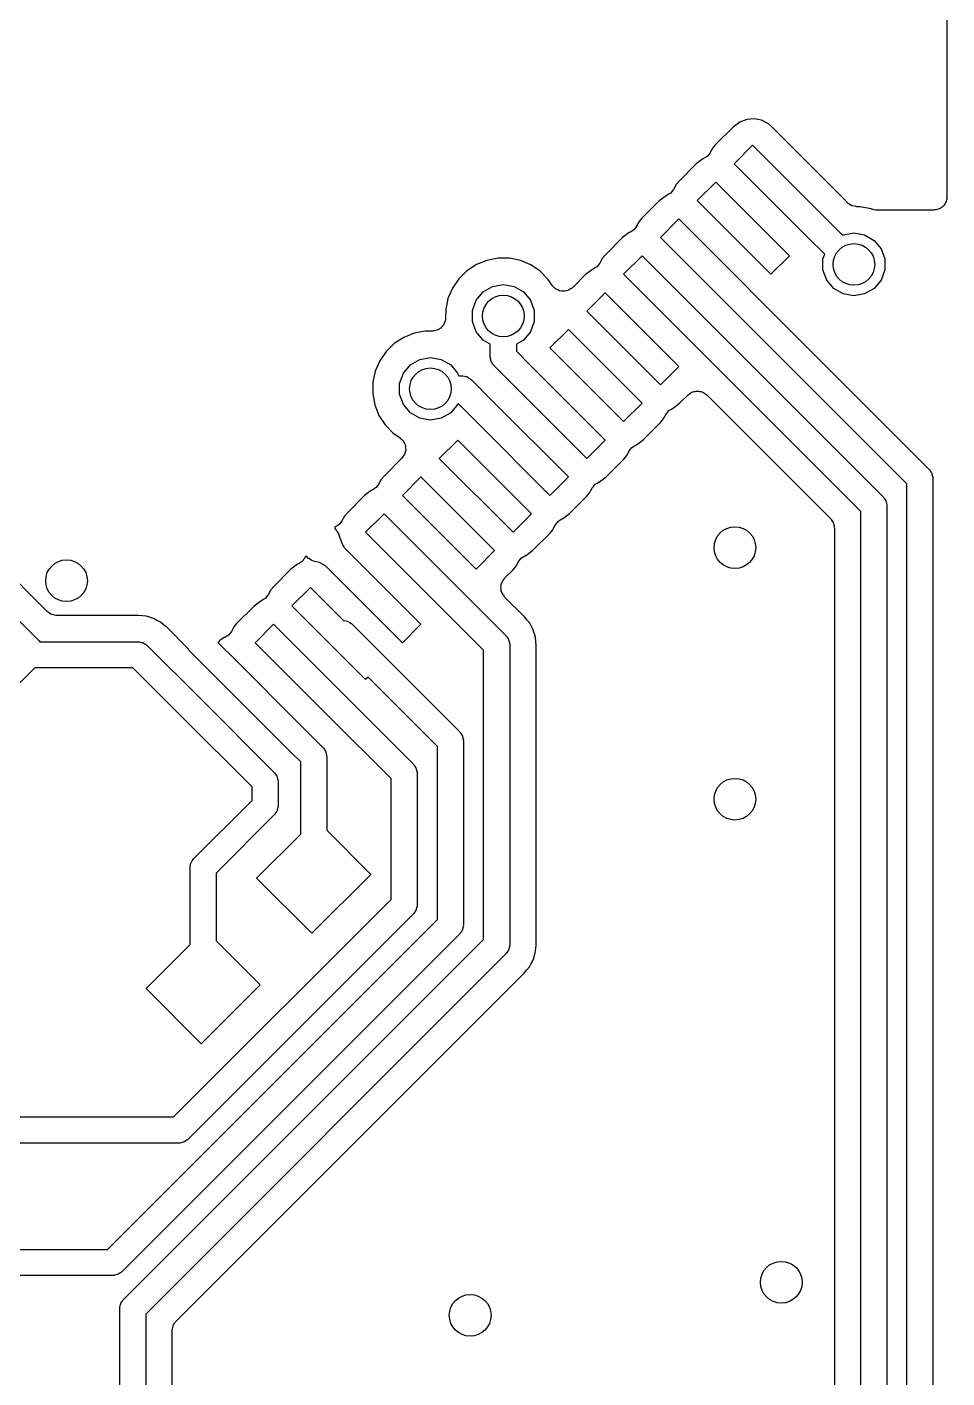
# Model space of a CAD drawing. Extents: x 100.3 to 129.7, y -169.7 to -100.3.
# Drawn here: x 120.84 to 129.67, y -142.7 to -129.74 of the extents above; entities that cross this region are included whole.
import ezdxf

# ---------------------------------------------------------------- set-up
doc = ezdxf.new("R2010")
doc.units = 0
doc.header["$MEASUREMENT"] = 0
doc.layers.add('BLACK', color=7, linetype='CONTINUOUS')

msp = doc.modelspace()

# ---------------------------------------------------------------- linework, layer by layer
at = {"layer": 'Black'}
for p, q in [((129.671, -100.456), (129.671, -131.369)), ((127.683, -130.651), (127.618, -130.699)), ((127.75, -130.625), (127.683, -130.651)), ((127.821, -130.62), (127.75, -130.625)), ((127.891, -130.634), (127.821, -130.62)), ((127.958, -130.669), (127.891, -130.634)), ((127.618, -130.699), (127.451, -130.866)), ((127.99, -130.696), (127.958, -130.669)), ((128.687, -131.394), (127.99, -130.696)), ((127.424, -130.898), (127.4, -130.943)), ((127.451, -130.866), (127.424, -130.898)), ((127.629, -131.051), (127.806, -130.874)), ((127.806, -130.874), (128.513, -131.581)), ((127.329, -131.004), (127.265, -131.053)), ((127.333, -131.003), (127.329, -131.004)), ((127.334, -131.002), (127.333, -131.003)), ((127.336, -131.002), (127.334, -131.002)), ((127.353, -130.991), (127.336, -131.002)), ((127.371, -130.98), (127.353, -130.991)), ((127.372, -130.979), (127.371, -130.98)), ((127.373, -130.978), (127.372, -130.979)), ((127.386, -130.962), (127.373, -130.978)), ((127.399, -130.946), (127.386, -130.962)), ((127.4, -130.943), (127.399, -130.945)), ((127.399, -130.945), (127.399, -130.946)), ((127.265, -131.053), (127.098, -131.22)), ((128.336, -131.758), (127.629, -131.051)), ((127.045, -131.3), (127.032, -131.316)), ((127.046, -131.298), (127.045, -131.3)), ((127.047, -131.297), (127.046, -131.298)), ((127.071, -131.251), (127.047, -131.297)), ((127.098, -131.22), (127.071, -131.251)), ((127.275, -131.404), (127.452, -131.227)), ((127.452, -131.227), (128.159, -131.934)), ((121.038, -135.347), (117.066, -131.374)), ((126.911, -131.406), (126.744, -131.573)), ((126.976, -131.358), (126.911, -131.406)), ((126.98, -131.356), (126.976, -131.358)), ((126.981, -131.356), (126.98, -131.356)), ((126.983, -131.355), (126.981, -131.356)), ((127, -131.344), (126.983, -131.355)), ((127.017, -131.334), (127, -131.344)), ((127.018, -131.333), (127.017, -131.334)), ((127.02, -131.332), (127.018, -131.333)), ((127.032, -131.316), (127.02, -131.332)), ((127.982, -132.111), (127.275, -131.404)), ((128.69, -131.397), (128.687, -131.394)), ((128.696, -131.403), (128.69, -131.397)), ((128.701, -131.41), (128.696, -131.403)), ((128.716, -131.425), (128.701, -131.41)), ((128.721, -131.428), (128.716, -131.425)), ((128.724, -131.432), (128.721, -131.428)), ((128.739, -131.441), (128.724, -131.432)), ((129.654, -131.433), (129.647, -131.441)), ((129.658, -131.422), (129.654, -131.433)), ((129.663, -131.412), (129.658, -131.422)), ((129.665, -131.401), (129.663, -131.412)), ((129.669, -131.391), (129.665, -131.401)), ((129.671, -131.369), (129.669, -131.38)), ((129.669, -131.38), (129.669, -131.391)), ((116.774, -131.442), (120.954, -135.622)), ((128.753, -131.451), (128.739, -131.441)), ((128.758, -131.452), (128.753, -131.451)), ((128.762, -131.455), (128.758, -131.452)), ((128.779, -131.458), (128.762, -131.455)), ((128.795, -131.462), (128.779, -131.458)), ((128.8, -131.462), (128.795, -131.462)), ((128.805, -131.463), (128.8, -131.462)), ((128.836, -131.463), (128.805, -131.463)), ((128.943, -131.485), (128.836, -131.463)), ((128.946, -131.486), (128.943, -131.485)), ((128.949, -131.487), (128.946, -131.486)), ((128.952, -131.488), (128.949, -131.487)), ((128.97, -131.492), (128.952, -131.488)), ((128.989, -131.496), (128.97, -131.492)), ((128.992, -131.495), (128.989, -131.496)), ((128.995, -131.496), (128.992, -131.495)), ((129.544, -131.496), (128.995, -131.496)), ((129.555, -131.494), (129.544, -131.496)), ((129.566, -131.494), (129.555, -131.494)), ((129.576, -131.49), (129.566, -131.494)), ((129.587, -131.488), (129.576, -131.49)), ((129.597, -131.483), (129.587, -131.488)), ((129.607, -131.479), (129.597, -131.483)), ((129.616, -131.472), (129.607, -131.479)), ((129.626, -131.466), (129.616, -131.472)), ((129.633, -131.458), (129.626, -131.466)), ((129.641, -131.451), (129.633, -131.458)), ((129.647, -131.441), (129.641, -131.451)), ((126.646, -131.698), (126.629, -131.709)), ((126.664, -131.687), (126.646, -131.698)), ((126.665, -131.686), (126.664, -131.687)), ((126.666, -131.685), (126.665, -131.686)), ((126.679, -131.669), (126.666, -131.685)), ((126.692, -131.653), (126.679, -131.669)), ((126.693, -131.65), (126.692, -131.652)), ((126.692, -131.652), (126.692, -131.653)), ((126.717, -131.605), (126.693, -131.65)), ((126.744, -131.573), (126.717, -131.605)), ((126.922, -131.758), (127.098, -131.581)), ((127.098, -131.581), (127.666, -132.148)), ((128.513, -131.581), (128.513, -131.581)), ((128.513, -131.581), (128.669, -131.737)), ((126.558, -131.76), (126.391, -131.927)), ((126.622, -131.711), (126.558, -131.76)), ((126.626, -131.71), (126.622, -131.711)), ((126.627, -131.709), (126.626, -131.71)), ((126.629, -131.709), (126.627, -131.709)), ((127.629, -132.465), (126.922, -131.758)), ((128.498, -131.919), (128.336, -131.758)), ((128.336, -131.758), (128.336, -131.758)), ((128.669, -131.737), (128.675, -131.734)), ((128.675, -131.734), (128.778, -131.715)), ((128.778, -131.715), (128.881, -131.734)), ((128.881, -131.734), (128.972, -131.786)), ((128.972, -131.786), (129.039, -131.866)), ((125.364, -131.958), (125.257, -131.978)), ((125.472, -131.958), (125.364, -131.958)), ((125.579, -131.98), (125.472, -131.958)), ((126.391, -131.927), (126.364, -131.959)), ((126.568, -132.111), (126.745, -131.934)), ((126.745, -131.934), (127.452, -132.642)), ((128.159, -131.934), (127.982, -132.111)), ((128.481, -131.964), (128.498, -131.919)), ((129.039, -131.866), (129.075, -131.964)), ((125.065, -132.078), (124.988, -132.154)), ((125.156, -132.019), (125.065, -132.078)), ((125.257, -131.978), (125.156, -132.019)), ((125.679, -132.022), (125.579, -131.98)), ((125.769, -132.083), (125.679, -132.022)), ((125.845, -132.16), (125.769, -132.083)), ((126.269, -132.065), (126.204, -132.113)), ((126.272, -132.064), (126.269, -132.065)), ((126.274, -132.063), (126.272, -132.064)), ((126.275, -132.062), (126.274, -132.063)), ((126.293, -132.051), (126.275, -132.062)), ((126.31, -132.041), (126.293, -132.051)), ((126.311, -132.04), (126.31, -132.041)), ((126.313, -132.039), (126.311, -132.04)), ((126.325, -132.023), (126.313, -132.039)), ((126.338, -132.007), (126.325, -132.023)), ((126.339, -132.005), (126.338, -132.007)), ((126.34, -132.004), (126.339, -132.005)), ((126.364, -131.959), (126.34, -132.004)), ((128.481, -132.069), (128.481, -131.964)), ((128.517, -132.167), (128.481, -132.069)), ((129.075, -132.069), (129.039, -132.167)), ((129.075, -131.964), (129.075, -132.069)), ((124.988, -132.154), (124.926, -132.244)), ((125.311, -132.229), (125.414, -132.211)), ((125.414, -132.211), (125.517, -132.229)), ((125.884, -132.218), (125.845, -132.16)), ((126.204, -132.113), (126.08, -132.238)), ((127.275, -132.818), (126.568, -132.111)), ((127.666, -132.148), (127.876, -132.359)), ((128.584, -132.247), (128.517, -132.167)), ((129.039, -132.167), (128.972, -132.247)), ((124.883, -132.344), (124.861, -132.45)), ((124.926, -132.244), (124.883, -132.344)), ((125.153, -132.361), (125.22, -132.281)), ((125.22, -132.281), (125.311, -132.229)), ((125.517, -132.229), (125.608, -132.281)), ((125.608, -132.281), (125.675, -132.361)), ((125.885, -132.22), (125.884, -132.218)), ((125.886, -132.221), (125.885, -132.22)), ((125.9, -132.235), (125.886, -132.221)), ((125.915, -132.25), (125.9, -132.235)), ((125.916, -132.251), (125.915, -132.25)), ((125.917, -132.252), (125.916, -132.251)), ((125.936, -132.261), (125.917, -132.252)), ((125.954, -132.27), (125.936, -132.261)), ((125.956, -132.27), (125.954, -132.27)), ((125.957, -132.271), (125.956, -132.27)), ((125.977, -132.273), (125.957, -132.271)), ((125.998, -132.275), (125.977, -132.273)), ((125.999, -132.274), (125.998, -132.275)), ((126.001, -132.275), (125.999, -132.274)), ((126.021, -132.269), (126.001, -132.275)), ((126.041, -132.264), (126.021, -132.269)), ((126.042, -132.264), (126.041, -132.264)), ((126.044, -132.263), (126.042, -132.264)), ((126.06, -132.251), (126.044, -132.263)), ((126.077, -132.24), (126.06, -132.251)), ((126.078, -132.239), (126.077, -132.24)), ((126.08, -132.238), (126.078, -132.239)), ((126.215, -132.465), (126.391, -132.288)), ((126.391, -132.288), (127.098, -132.995)), ((128.675, -132.299), (128.584, -132.247)), ((128.778, -132.318), (128.675, -132.299)), ((128.881, -132.299), (128.778, -132.318)), ((128.972, -132.247), (128.881, -132.299)), ((124.861, -132.45), (124.86, -132.531)), ((125.117, -132.46), (125.153, -132.361)), ((125.117, -132.564), (125.117, -132.46)), ((125.675, -132.361), (125.711, -132.46)), ((125.711, -132.46), (125.711, -132.564)), ((126.922, -133.172), (126.215, -132.465)), ((127.7, -132.535), (127.629, -132.465)), ((127.876, -132.359), (127.876, -132.359)), ((127.876, -132.359), (129.498, -133.981)), ((124.835, -132.603), (124.829, -132.613)), ((124.842, -132.594), (124.835, -132.603)), ((124.846, -132.584), (124.842, -132.594)), ((124.851, -132.575), (124.846, -132.584)), ((124.854, -132.563), (124.851, -132.575)), ((124.858, -132.552), (124.854, -132.563)), ((124.86, -132.531), (124.858, -132.542)), ((124.858, -132.542), (124.858, -132.552)), ((125.153, -132.663), (125.117, -132.564)), ((125.711, -132.564), (125.675, -132.663)), ((129.285, -134.121), (127.7, -132.535)), ((127.7, -132.535), (127.7, -132.535)), ((124.458, -132.717), (124.367, -132.777)), ((124.558, -132.676), (124.458, -132.717)), ((124.665, -132.656), (124.558, -132.676)), ((124.732, -132.657), (124.665, -132.656)), ((124.742, -132.655), (124.732, -132.657)), ((124.753, -132.655), (124.742, -132.655)), ((124.764, -132.651), (124.753, -132.655)), ((124.775, -132.649), (124.764, -132.651)), ((124.785, -132.644), (124.775, -132.649)), ((124.795, -132.64), (124.785, -132.644)), ((124.804, -132.633), (124.795, -132.64)), ((124.814, -132.627), (124.804, -132.633)), ((124.821, -132.619), (124.814, -132.627)), ((124.829, -132.613), (124.821, -132.619)), ((125.22, -132.743), (125.153, -132.663)), ((125.675, -132.663), (125.608, -132.743)), ((125.861, -132.818), (126.038, -132.642)), ((126.038, -132.642), (126.745, -133.349)), ((127.452, -132.642), (129.058, -134.248)), ((124.289, -132.853), (124.228, -132.942)), ((124.367, -132.777), (124.289, -132.853)), ((125.289, -132.782), (125.22, -132.743)), ((125.289, -132.902), (125.289, -132.782)), ((125.608, -132.743), (125.539, -132.782)), ((125.539, -132.782), (125.539, -132.85)), ((125.539, -132.85), (125.684, -132.995)), ((126.568, -133.525), (125.861, -132.818)), ((128.845, -134.388), (127.275, -132.818)), ((124.228, -132.942), (124.185, -133.042)), ((124.455, -133.06), (124.522, -132.98)), ((124.522, -132.98), (124.613, -132.928)), ((124.613, -132.928), (124.715, -132.909)), ((124.715, -132.909), (124.818, -132.928)), ((124.818, -132.928), (124.909, -132.98)), ((124.909, -132.98), (124.976, -133.06)), ((125.29, -132.907), (125.289, -132.902)), ((125.289, -132.913), (125.29, -132.907)), ((125.294, -132.928), (125.289, -132.913)), ((125.297, -132.944), (125.294, -132.928)), ((125.299, -132.949), (125.297, -132.944)), ((125.301, -132.954), (125.299, -132.949)), ((125.31, -132.968), (125.301, -132.954)), ((125.318, -132.982), (125.31, -132.968)), ((125.322, -132.985), (125.318, -132.982)), ((125.326, -132.99), (125.322, -132.985)), ((125.508, -133.172), (125.326, -132.99)), ((125.684, -132.995), (126.391, -133.702)), ((127.098, -132.995), (126.922, -133.172)), ((124.185, -133.042), (124.162, -133.148)), ((124.419, -133.158), (124.455, -133.06)), ((124.976, -133.06), (124.986, -133.085)), ((124.986, -133.085), (125.016, -133.085)), ((125.016, -133.085), (125.021, -133.086)), ((125.021, -133.086), (125.027, -133.086)), ((125.027, -133.086), (125.042, -133.09)), ((125.042, -133.09), (125.059, -133.093)), ((125.059, -133.093), (125.063, -133.096)), ((125.063, -133.096), (125.069, -133.097)), ((125.069, -133.097), (125.082, -133.107)), ((125.082, -133.107), (125.096, -133.115)), ((125.096, -133.115), (125.1, -133.119)), ((125.1, -133.119), (125.104, -133.122)), ((125.104, -133.122), (125.331, -133.349)), ((124.162, -133.148), (124.161, -133.257)), ((124.419, -133.263), (124.419, -133.158)), ((126.215, -133.879), (125.508, -133.172)), ((127.196, -133.262), (127.204, -133.254)), ((127.204, -133.254), (127.214, -133.25)), ((127.214, -133.25), (127.223, -133.243)), ((127.223, -133.243), (127.234, -133.24)), ((127.234, -133.24), (127.244, -133.236)), ((127.244, -133.236), (127.255, -133.235)), ((127.255, -133.235), (127.266, -133.232)), ((127.266, -133.232), (127.277, -133.233)), ((127.277, -133.233), (127.288, -133.232)), ((127.288, -133.232), (127.298, -133.235)), ((127.298, -133.235), (127.309, -133.236)), ((127.309, -133.236), (127.32, -133.24)), ((127.32, -133.24), (127.33, -133.243)), ((127.33, -133.243), (127.339, -133.25)), ((127.339, -133.25), (127.349, -133.254)), ((127.349, -133.254), (127.357, -133.262)), ((124.161, -133.257), (124.18, -133.364)), ((124.18, -133.364), (124.22, -133.465)), ((124.455, -133.361), (124.419, -133.263)), ((124.522, -133.441), (124.455, -133.361)), ((124.976, -133.361), (124.909, -133.441)), ((124.98, -133.351), (124.976, -133.361)), ((125.154, -133.525), (124.98, -133.351)), ((125.331, -133.349), (125.331, -133.349)), ((125.331, -133.349), (126.038, -134.056)), ((126.745, -133.349), (126.568, -133.525)), ((127.044, -133.395), (127.109, -133.346)), ((127.109, -133.346), (127.187, -133.269)), ((127.187, -133.269), (127.196, -133.262)), ((127.357, -133.262), (127.366, -133.269)), ((127.366, -133.269), (128.554, -134.456)), ((124.22, -133.465), (124.279, -133.556)), ((124.613, -133.493), (124.522, -133.441)), ((124.715, -133.512), (124.613, -133.493)), ((124.818, -133.493), (124.715, -133.512)), ((124.909, -133.441), (124.818, -133.493)), ((126.922, -133.533), (126.949, -133.501)), ((126.949, -133.501), (126.973, -133.456)), ((126.973, -133.456), (126.974, -133.455)), ((126.974, -133.455), (126.975, -133.453)), ((126.975, -133.453), (126.988, -133.437)), ((126.988, -133.437), (127, -133.421)), ((127, -133.421), (127.002, -133.42)), ((127.002, -133.42), (127.003, -133.419)), ((127.003, -133.419), (127.02, -133.408)), ((127.02, -133.408), (127.038, -133.398)), ((127.038, -133.398), (127.039, -133.397)), ((127.039, -133.397), (127.041, -133.396)), ((127.041, -133.396), (127.044, -133.395)), ((124.279, -133.556), (124.355, -133.634)), ((124.355, -133.634), (124.424, -133.682)), ((125.861, -134.233), (125.154, -133.525)), ((125.154, -133.525), (125.154, -133.525)), ((126.755, -133.7), (126.922, -133.533)), ((124.424, -133.682), (124.424, -133.683)), ((124.424, -133.683), (124.424, -133.683)), ((124.424, -133.683), (124.44, -133.698)), ((124.44, -133.698), (124.455, -133.714)), ((124.455, -133.714), (124.455, -133.714)), ((124.455, -133.714), (124.455, -133.714)), ((124.455, -133.714), (124.465, -133.734)), ((124.465, -133.734), (124.474, -133.753)), ((124.474, -133.753), (124.474, -133.754)), ((124.474, -133.754), (124.474, -133.754)), ((124.474, -133.754), (124.476, -133.776)), ((124.8, -133.879), (124.977, -133.702)), ((124.977, -133.702), (125.684, -134.409)), ((126.391, -133.702), (126.215, -133.879)), ((126.648, -133.774), (126.649, -133.772)), ((126.649, -133.772), (126.667, -133.762)), ((126.667, -133.762), (126.684, -133.751)), ((126.684, -133.751), (126.686, -133.751)), ((126.686, -133.751), (126.687, -133.75)), ((126.687, -133.75), (126.691, -133.748)), ((126.691, -133.748), (126.755, -133.7)), ((124.441, -133.877), (124.27, -134.048)), ((124.454, -133.858), (124.441, -133.876)), ((124.441, -133.876), (124.441, -133.876)), ((124.441, -133.876), (124.441, -133.877)), ((124.466, -133.84), (124.454, -133.858)), ((124.467, -133.84), (124.466, -133.84)), ((124.466, -133.84), (124.466, -133.84)), ((124.472, -133.819), (124.467, -133.84)), ((124.478, -133.798), (124.472, -133.819)), ((124.476, -133.776), (124.478, -133.797)), ((124.478, -133.797), (124.478, -133.798)), ((124.478, -133.798), (124.478, -133.798)), ((125.508, -134.586), (124.8, -133.879)), ((126.402, -134.054), (126.569, -133.887)), ((126.569, -133.887), (126.596, -133.855)), ((126.596, -133.855), (126.62, -133.809)), ((126.62, -133.809), (126.621, -133.808)), ((126.621, -133.807), (126.634, -133.791)), ((126.621, -133.808), (126.621, -133.807)), ((126.634, -133.791), (126.647, -133.775)), ((126.647, -133.775), (126.648, -133.774)), ((129.498, -133.981), (129.502, -133.985)), ((129.502, -133.985), (129.506, -133.989)), ((129.506, -133.989), (129.514, -134.003)), ((129.514, -134.003), (129.523, -134.016)), ((129.523, -134.016), (129.525, -134.022)), ((129.525, -134.022), (129.527, -134.026)), ((129.527, -134.026), (129.53, -134.043)), ((124.19, -134.161), (124.189, -134.162)), ((124.191, -134.16), (124.19, -134.161)), ((124.204, -134.144), (124.191, -134.16)), ((124.217, -134.128), (124.204, -134.144)), ((124.218, -134.125), (124.217, -134.127)), ((124.217, -134.127), (124.217, -134.128)), ((124.242, -134.08), (124.218, -134.125)), ((124.27, -134.048), (124.242, -134.08)), ((124.447, -134.233), (124.624, -134.056)), ((124.624, -134.056), (125.331, -134.763)), ((126.038, -134.056), (125.861, -134.233)), ((126.267, -134.162), (126.268, -134.16)), ((126.268, -134.16), (126.281, -134.144)), ((126.281, -134.144), (126.293, -134.128)), ((126.293, -134.128), (126.295, -134.127)), ((126.295, -134.127), (126.296, -134.126)), ((126.296, -134.126), (126.313, -134.116)), ((126.313, -134.116), (126.331, -134.105)), ((126.331, -134.105), (126.332, -134.104)), ((126.332, -134.104), (126.334, -134.103)), ((126.334, -134.103), (126.337, -134.102)), ((126.337, -134.102), (126.402, -134.054)), ((129.285, -153.547), (129.285, -134.121)), ((129.53, -134.043), (129.535, -134.058)), ((129.535, -134.058), (129.534, -134.064)), ((129.534, -134.064), (129.535, -134.069)), ((129.535, -134.069), (129.535, -153.598)), ((124.083, -134.235), (123.916, -134.402)), ((124.147, -134.186), (124.083, -134.235)), ((124.151, -134.185), (124.147, -134.186)), ((124.152, -134.184), (124.151, -134.185)), ((124.154, -134.184), (124.152, -134.184)), ((124.171, -134.173), (124.154, -134.184)), ((124.189, -134.162), (124.171, -134.173)), ((125.154, -134.94), (124.447, -134.233)), ((126.048, -134.407), (126.215, -134.24)), ((126.215, -134.24), (126.242, -134.208)), ((126.242, -134.208), (126.266, -134.163)), ((126.266, -134.163), (126.267, -134.162)), ((129.058, -134.248), (129.062, -134.252)), ((129.062, -134.252), (129.066, -134.256)), ((129.066, -134.256), (129.074, -134.27)), ((129.074, -134.27), (129.083, -134.283)), ((129.083, -134.283), (129.085, -134.289)), ((129.085, -134.289), (129.087, -134.294)), ((123.916, -134.402), (123.889, -134.433)), ((124.093, -134.586), (124.27, -134.409)), ((124.27, -134.409), (124.977, -135.116)), ((125.684, -134.409), (125.508, -134.586)), ((125.984, -134.456), (126.048, -134.407)), ((128.845, -152.263), (128.845, -134.388)), ((129.087, -134.294), (129.09, -134.31)), ((129.09, -134.31), (129.095, -134.325)), ((129.095, -134.325), (129.094, -134.331)), ((129.094, -134.331), (129.095, -134.336)), ((129.095, -134.336), (129.095, -152.314)), ((123.802, -134.535), (123.797, -134.537)), ((123.797, -134.537), (123.797, -134.552)), ((123.82, -134.524), (123.802, -134.535)), ((123.839, -134.512), (123.82, -134.524)), ((123.852, -134.494), (123.839, -134.512)), ((123.839, -134.512), (123.839, -134.512)), ((123.839, -134.512), (123.839, -134.512)), ((123.866, -134.477), (123.852, -134.494)), ((123.889, -134.433), (123.866, -134.477)), ((125.889, -134.562), (125.913, -134.517)), ((125.913, -134.517), (125.914, -134.515)), ((125.914, -134.514), (125.927, -134.498)), ((125.914, -134.515), (125.914, -134.514)), ((125.927, -134.498), (125.94, -134.482)), ((125.94, -134.482), (125.941, -134.481)), ((125.941, -134.481), (125.942, -134.48)), ((125.942, -134.48), (125.96, -134.469)), ((125.96, -134.469), (125.977, -134.458)), ((125.977, -134.458), (125.979, -134.458)), ((125.979, -134.458), (125.98, -134.457)), ((125.98, -134.457), (125.984, -134.456)), ((128.554, -134.456), (128.557, -134.461)), ((128.557, -134.461), (128.561, -134.464)), ((128.561, -134.464), (128.57, -134.479)), ((128.57, -134.479), (128.579, -134.492)), ((128.579, -134.492), (128.581, -134.498)), ((128.581, -134.498), (128.583, -134.502)), ((128.583, -134.502), (128.586, -134.519)), ((128.586, -134.519), (128.591, -134.535)), ((128.591, -134.535), (128.59, -134.54)), ((128.59, -134.54), (128.591, -134.546)), ((128.591, -134.546), (128.591, -152.105)), ((123.797, -134.552), (123.808, -134.563)), ((123.808, -134.563), (123.808, -134.564)), ((123.808, -134.564), (123.809, -134.564)), ((123.809, -134.564), (123.821, -134.582)), ((123.821, -134.582), (123.834, -134.599)), ((123.834, -134.599), (123.834, -134.6)), ((123.834, -134.6), (123.834, -134.6)), ((123.834, -134.6), (123.839, -134.621)), ((123.839, -134.621), (123.845, -134.641)), ((123.845, -134.641), (123.87, -134.709)), ((124.8, -135.293), (124.093, -134.586)), ((125.695, -134.761), (125.862, -134.594)), ((125.862, -134.594), (125.889, -134.562)), ((123.87, -134.709), (123.884, -134.728)), ((123.884, -134.728), (123.888, -134.734)), ((123.888, -134.734), (123.917, -134.763)), ((123.917, -134.763), (124.624, -135.47)), ((125.331, -134.763), (125.154, -134.94)), ((125.626, -134.811), (125.63, -134.809)), ((125.63, -134.809), (125.695, -134.761)), ((123.44, -134.893), (123.376, -134.942)), ((123.441, -134.893), (123.44, -134.893)), ((123.447, -134.889), (123.441, -134.893)), ((123.454, -134.887), (123.447, -134.889)), ((123.466, -134.878), (123.454, -134.887)), ((123.479, -134.871), (123.466, -134.878)), ((123.483, -134.865), (123.479, -134.871)), ((123.489, -134.86), (123.483, -134.865)), ((123.497, -134.848), (123.489, -134.86)), ((123.507, -134.837), (123.497, -134.848)), ((123.509, -134.829), (123.507, -134.837)), ((123.513, -134.823), (123.509, -134.829)), ((123.514, -134.82), (123.513, -134.823)), ((123.529, -134.82), (123.514, -134.82)), ((123.542, -134.834), (123.529, -134.82)), ((123.555, -134.842), (123.542, -134.834)), ((123.566, -134.852), (123.555, -134.842)), ((123.572, -134.855), (123.566, -134.852)), ((123.578, -134.859), (123.572, -134.855)), ((123.593, -134.863), (123.578, -134.859)), ((123.607, -134.868), (123.593, -134.863)), ((123.649, -134.877), (123.607, -134.868)), ((123.708, -134.908), (123.649, -134.877)), ((123.74, -134.94), (123.708, -134.908)), ((125.508, -134.947), (125.535, -134.916)), ((125.535, -134.916), (125.559, -134.87)), ((125.559, -134.87), (125.56, -134.869)), ((125.56, -134.869), (125.561, -134.867)), ((125.561, -134.867), (125.574, -134.851)), ((125.574, -134.851), (125.586, -134.835)), ((125.586, -134.835), (125.588, -134.834)), ((125.588, -134.834), (125.589, -134.833)), ((125.589, -134.833), (125.606, -134.823)), ((125.606, -134.823), (125.623, -134.812)), ((125.623, -134.812), (125.625, -134.811)), ((125.625, -134.811), (125.626, -134.811)), ((123.376, -134.942), (123.209, -135.109)), ((124.447, -135.647), (123.74, -134.94)), ((125.399, -135.075), (125.402, -135.064)), ((125.402, -135.064), (125.409, -135.055)), ((125.409, -135.055), (125.413, -135.045)), ((125.413, -135.045), (125.421, -135.037)), ((125.421, -135.037), (125.427, -135.028)), ((125.427, -135.028), (125.508, -134.947)), ((123.156, -135.189), (123.143, -135.205)), ((123.157, -135.187), (123.156, -135.189)), ((123.158, -135.186), (123.157, -135.187)), ((123.182, -135.14), (123.158, -135.186)), ((123.209, -135.109), (123.182, -135.14)), ((123.386, -135.293), (123.563, -135.116)), ((123.563, -135.116), (123.881, -135.434)), ((124.977, -135.116), (125.439, -135.578)), ((125.391, -135.107), (125.394, -135.096)), ((125.392, -135.118), (125.391, -135.107)), ((125.391, -135.129), (125.392, -135.118)), ((125.394, -135.14), (125.391, -135.129)), ((125.394, -135.096), (125.395, -135.085)), ((125.395, -135.151), (125.394, -135.14)), ((125.395, -135.085), (125.399, -135.075)), ((125.399, -135.161), (125.395, -135.151)), ((125.402, -135.171), (125.399, -135.161)), ((125.409, -135.181), (125.402, -135.171)), ((125.413, -135.191), (125.409, -135.181)), ((125.421, -135.198), (125.413, -135.191)), ((125.427, -135.208), (125.421, -135.198)), ((123.022, -135.295), (122.855, -135.462)), ((123.087, -135.247), (123.022, -135.295)), ((123.09, -135.246), (123.087, -135.247)), ((123.092, -135.245), (123.09, -135.246)), ((123.093, -135.244), (123.092, -135.245)), ((123.111, -135.233), (123.093, -135.244)), ((123.128, -135.223), (123.111, -135.233)), ((123.129, -135.222), (123.128, -135.223)), ((123.131, -135.221), (123.129, -135.222)), ((123.143, -135.205), (123.131, -135.221)), ((124.093, -136), (123.386, -135.293)), ((125.225, -135.718), (124.8, -135.293)), ((125.618, -135.398), (125.427, -135.208)), ((121.043, -135.35), (121.038, -135.347)), ((121.046, -135.354), (121.043, -135.35)), ((121.061, -135.363), (121.046, -135.354)), ((121.074, -135.372), (121.061, -135.363)), ((121.08, -135.374), (121.074, -135.372)), ((121.085, -135.376), (121.08, -135.374)), ((121.101, -135.379), (121.085, -135.376)), ((121.117, -135.384), (121.101, -135.379)), ((121.123, -135.383), (121.117, -135.384)), ((121.128, -135.384), (121.123, -135.383)), ((121.911, -135.384), (121.128, -135.384)), ((121.951, -135.388), (121.911, -135.384)), ((121.911, -135.384), (121.911, -135.384)), ((121.952, -135.389), (121.951, -135.388)), ((121.951, -135.388), (121.951, -135.388)), ((121.988, -135.392), (121.952, -135.389)), ((122.023, -135.403), (121.988, -135.392)), ((122.024, -135.404), (122.023, -135.403)), ((122.023, -135.403), (122.023, -135.403)), ((122.059, -135.414), (122.024, -135.404)), ((122.091, -135.432), (122.059, -135.414)), ((122.092, -135.432), (122.091, -135.432)), ((122.091, -135.432), (122.091, -135.432)), ((122.124, -135.45), (122.092, -135.432)), ((122.151, -135.473), (122.124, -135.45)), ((123.881, -135.434), (123.881, -135.434)), ((123.881, -135.434), (123.887, -135.434)), ((123.887, -135.434), (123.902, -135.438)), ((123.902, -135.438), (123.918, -135.441)), ((123.918, -135.441), (123.923, -135.444)), ((123.923, -135.444), (123.928, -135.445)), ((123.928, -135.445), (123.942, -135.454)), ((123.942, -135.454), (123.956, -135.463)), ((125.643, -135.43), (125.618, -135.398)), ((125.618, -135.398), (125.618, -135.398)), ((125.644, -135.43), (125.643, -135.43)), ((125.644, -135.431), (125.644, -135.43)), ((125.667, -135.459), (125.644, -135.431)), ((122.152, -135.473), (122.151, -135.473)), ((122.153, -135.474), (122.152, -135.473)), ((122.184, -135.499), (122.153, -135.474)), ((122.389, -135.705), (122.184, -135.499)), ((122.76, -135.584), (122.741, -135.596)), ((122.778, -135.573), (122.76, -135.584)), ((122.779, -135.572), (122.778, -135.573)), ((122.778, -135.573), (122.778, -135.573)), ((122.792, -135.555), (122.779, -135.572)), ((122.805, -135.538), (122.792, -135.555)), ((122.828, -135.494), (122.805, -135.538)), ((122.855, -135.462), (122.828, -135.494)), ((123.033, -135.647), (123.209, -135.47)), ((123.209, -135.47), (123.917, -136.177)), ((123.956, -135.463), (123.96, -135.467)), ((123.96, -135.467), (123.964, -135.47)), ((123.964, -135.47), (124.994, -136.5)), ((124.624, -135.47), (124.447, -135.647)), ((125.439, -135.578), (125.442, -135.583)), ((125.442, -135.583), (125.446, -135.586)), ((125.446, -135.586), (125.454, -135.6)), ((125.684, -135.491), (125.667, -135.459)), ((125.684, -135.492), (125.684, -135.491)), ((125.684, -135.491), (125.684, -135.491)), ((125.701, -135.524), (125.684, -135.492)), ((125.711, -135.559), (125.701, -135.524)), ((125.712, -135.56), (125.711, -135.559)), ((125.722, -135.595), (125.712, -135.56)), ((125.712, -135.56), (125.712, -135.56)), ((120.954, -135.622), (120.957, -135.626)), ((120.957, -135.626), (120.962, -135.63)), ((120.962, -135.63), (120.966, -135.638)), ((120.966, -135.638), (121.911, -135.638)), ((121.911, -135.638), (121.917, -135.639)), ((121.917, -135.639), (121.922, -135.638)), ((121.922, -135.638), (121.938, -135.643)), ((121.938, -135.643), (121.954, -135.646)), ((121.954, -135.646), (121.959, -135.648)), ((121.959, -135.648), (121.964, -135.65)), ((121.964, -135.65), (121.978, -135.659)), ((121.978, -135.659), (121.992, -135.667)), ((121.992, -135.667), (121.995, -135.671)), ((121.995, -135.671), (122, -135.675)), ((122, -135.675), (122.502, -136.177)), ((122.396, -135.716), (122.389, -135.705)), ((122.4, -135.72), (122.396, -135.716)), ((122.678, -135.643), (122.676, -135.644)), ((122.676, -135.644), (122.856, -135.824)), ((122.69, -135.63), (122.678, -135.643)), ((122.678, -135.643), (122.678, -135.643)), ((122.694, -135.626), (122.69, -135.63)), ((122.69, -135.63), (122.69, -135.63)), ((122.69, -135.63), (122.69, -135.63)), ((122.736, -135.598), (122.694, -135.626)), ((122.741, -135.596), (122.736, -135.598)), ((123.74, -136.354), (123.033, -135.647)), ((125.454, -135.6), (125.464, -135.614)), ((125.464, -135.614), (125.465, -135.619)), ((125.465, -135.619), (125.468, -135.624)), ((125.468, -135.624), (125.471, -135.64)), ((125.471, -135.64), (125.475, -135.656)), ((125.475, -135.656), (125.475, -135.661)), ((125.475, -135.661), (125.475, -135.667)), ((125.475, -135.667), (125.475, -138.544)), ((125.725, -135.631), (125.722, -135.595)), ((125.726, -135.632), (125.725, -135.631)), ((125.729, -135.673), (125.726, -135.632)), ((125.726, -135.632), (125.726, -135.632)), ((125.729, -138.544), (125.729, -135.673)), ((122.403, -135.724), (122.4, -135.72)), ((122.679, -136), (122.403, -135.724)), ((122.856, -135.824), (123.447, -136.415)), ((125.225, -138.493), (125.225, -135.718)), ((120.918, -135.888), (120.452, -136.354)), ((121.86, -135.888), (120.918, -135.888)), ((122.326, -136.354), (121.86, -135.888)), ((123.386, -136.707), (122.679, -136)), ((124.117, -135.977), (124.093, -136)), ((124.781, -136.641), (124.117, -135.977)), ((122.502, -136.177), (122.502, -136.177)), ((122.502, -136.177), (123.209, -136.884)), ((123.917, -136.177), (124.55, -136.81)), ((123.003, -137.031), (122.326, -136.354)), ((122.326, -136.354), (122.326, -136.354)), ((124.337, -136.951), (123.74, -136.354)), ((123.447, -136.415), (123.683, -136.651)), ((124.994, -136.5), (124.998, -136.505)), ((124.998, -136.505), (125.002, -136.508)), ((125.002, -136.508), (125.01, -136.523)), ((125.01, -136.523), (125.019, -136.536)), ((125.019, -136.536), (125.021, -136.541)), ((125.021, -136.541), (125.023, -136.546)), ((125.023, -136.546), (125.026, -136.562)), ((125.026, -136.562), (125.031, -136.578)), ((125.031, -136.578), (125.03, -136.583)), ((125.03, -136.583), (125.031, -136.589)), ((125.031, -136.589), (125.031, -138.354)), ((123.47, -136.791), (123.386, -136.707)), ((123.683, -136.651), (123.686, -136.655)), ((123.686, -136.655), (123.691, -136.659)), ((123.691, -136.659), (123.699, -136.673)), ((123.699, -136.673), (123.708, -136.686)), ((123.708, -136.686), (123.71, -136.692)), ((123.71, -136.692), (123.712, -136.697)), ((123.712, -136.697), (123.715, -136.713)), ((123.715, -136.713), (123.719, -136.728)), ((123.719, -136.728), (123.719, -136.734)), ((123.719, -136.734), (123.72, -136.739)), ((123.72, -136.739), (123.72, -137.446)), ((124.781, -138.302), (124.781, -136.641)), ((123.209, -136.884), (123.209, -136.884)), ((123.209, -136.884), (123.216, -136.891)), ((123.47, -137.482), (123.47, -136.791)), ((124.55, -136.81), (124.553, -136.815)), ((124.553, -136.815), (124.557, -136.819)), ((124.557, -136.819), (124.565, -136.833)), ((124.565, -136.833), (124.575, -136.846)), ((124.575, -136.846), (124.576, -136.851)), ((124.576, -136.851), (124.579, -136.856)), ((124.579, -136.856), (124.582, -136.872)), ((124.582, -136.872), (124.586, -136.888)), ((123.216, -136.891), (123.22, -136.896)), ((123.22, -136.896), (123.224, -136.899)), ((123.224, -136.899), (123.232, -136.913)), ((123.232, -136.913), (123.241, -136.927)), ((123.241, -136.927), (123.243, -136.932)), ((123.243, -136.932), (123.245, -136.937)), ((123.245, -136.937), (123.248, -136.953)), ((123.248, -136.953), (123.253, -136.969)), ((123.253, -136.969), (123.252, -136.974)), ((123.252, -136.974), (123.253, -136.98)), ((123.253, -136.98), (123.253, -137.211)), ((124.337, -138.112), (124.337, -136.951)), ((124.586, -136.888), (124.586, -136.893)), ((124.586, -136.893), (124.587, -136.899)), ((124.587, -136.899), (124.587, -138.163)), ((123.003, -137.159), (123.003, -137.031)), ((122.446, -137.716), (123.003, -137.159)), ((123.241, -137.264), (123.232, -137.277)), ((123.243, -137.259), (123.241, -137.264)), ((123.245, -137.254), (123.243, -137.259)), ((123.248, -137.238), (123.245, -137.254)), ((123.253, -137.222), (123.248, -137.238)), ((123.253, -137.211), (123.252, -137.216)), ((123.252, -137.216), (123.253, -137.222)), ((123.216, -137.299), (122.659, -137.857)), ((123.22, -137.295), (123.216, -137.299)), ((123.224, -137.291), (123.22, -137.295)), ((123.232, -137.277), (123.224, -137.291)), ((123.047, -137.905), (123.47, -137.482)), ((123.72, -137.446), (124.143, -137.869)), ((122.41, -137.794), (122.414, -137.778)), ((122.414, -137.778), (122.417, -137.762)), ((122.417, -137.762), (122.419, -137.757)), ((122.419, -137.757), (122.421, -137.752)), ((122.421, -137.752), (122.43, -137.739)), ((122.43, -137.739), (122.438, -137.724)), ((122.438, -137.724), (122.443, -137.721)), ((122.443, -137.721), (122.446, -137.716)), ((122.409, -137.805), (122.41, -137.799)), ((122.409, -138.542), (122.409, -137.805)), ((122.41, -137.799), (122.41, -137.794)), ((122.659, -137.857), (122.659, -138.507)), ((123.577, -138.435), (123.047, -137.905)), ((124.143, -137.869), (123.577, -138.435)), ((122.251, -140.197), (124.337, -138.112)), ((124.586, -138.174), (124.582, -138.19)), ((124.587, -138.163), (124.586, -138.169)), ((124.586, -138.169), (124.586, -138.174)), ((121.616, -141.468), (124.781, -138.302)), ((124.55, -138.252), (122.391, -140.411)), ((124.553, -138.247), (124.55, -138.252)), ((124.557, -138.244), (124.553, -138.247)), ((124.565, -138.23), (124.557, -138.244)), ((124.575, -138.216), (124.565, -138.23)), ((124.576, -138.211), (124.575, -138.216)), ((124.579, -138.206), (124.576, -138.211)), ((124.582, -138.19), (124.579, -138.206)), ((124.998, -138.438), (124.994, -138.442)), ((125.002, -138.434), (124.998, -138.438)), ((125.01, -138.42), (125.002, -138.434)), ((125.019, -138.407), (125.01, -138.42)), ((125.021, -138.402), (125.019, -138.407)), ((125.023, -138.397), (125.021, -138.402)), ((125.026, -138.381), (125.023, -138.397)), ((125.031, -138.365), (125.026, -138.381)), ((125.031, -138.354), (125.03, -138.359)), ((125.03, -138.359), (125.031, -138.365)), ((124.994, -138.442), (121.756, -141.681)), ((121.77, -141.949), (125.225, -138.493)), ((121.986, -138.966), (122.409, -138.542)), ((122.659, -138.507), (123.082, -138.93)), ((125.475, -138.555), (125.471, -138.571)), ((125.475, -138.544), (125.475, -138.55)), ((125.475, -138.55), (125.475, -138.555)), ((125.725, -138.584), (125.729, -138.544)), ((125.729, -138.544), (125.729, -138.544)), ((125.439, -138.633), (121.983, -142.089)), ((125.442, -138.628), (125.439, -138.633)), ((125.446, -138.625), (125.442, -138.628)), ((125.454, -138.611), (125.446, -138.625)), ((125.464, -138.597), (125.454, -138.611)), ((125.465, -138.592), (125.464, -138.597)), ((125.468, -138.587), (125.465, -138.592)), ((125.471, -138.571), (125.468, -138.587)), ((125.682, -138.724), (125.699, -138.692)), ((125.699, -138.692), (125.71, -138.657)), ((125.71, -138.656), (125.721, -138.621)), ((125.71, -138.657), (125.71, -138.656)), ((125.71, -138.656), (125.71, -138.656)), ((125.721, -138.621), (125.725, -138.585)), ((125.725, -138.585), (125.725, -138.584)), ((125.725, -138.585), (125.725, -138.585)), ((122.274, -142.157), (125.614, -138.817)), ((125.614, -138.817), (125.64, -138.786)), ((125.64, -138.786), (125.64, -138.785)), ((125.64, -138.785), (125.641, -138.785)), ((125.641, -138.785), (125.664, -138.757)), ((125.664, -138.757), (125.681, -138.725)), ((125.681, -138.725), (125.682, -138.724)), ((125.682, -138.724), (125.682, -138.724)), ((123.082, -138.93), (122.516, -139.496)), ((122.516, -139.496), (121.986, -138.966)), ((119.445, -140.197), (122.251, -140.197)), ((122.302, -140.447), (119.497, -140.447)), ((122.308, -140.447), (122.302, -140.447)), ((122.313, -140.447), (122.308, -140.447)), ((122.329, -140.443), (122.313, -140.447)), ((122.345, -140.44), (122.329, -140.443)), ((122.35, -140.437), (122.345, -140.44)), ((122.355, -140.436), (122.35, -140.437)), ((122.369, -140.426), (122.355, -140.436)), ((122.383, -140.418), (122.369, -140.426)), ((122.386, -140.414), (122.383, -140.418)), ((122.391, -140.411), (122.386, -140.414)), ((120.77, -141.468), (121.094, -141.468)), ((121.094, -141.468), (121.616, -141.468)), ((121.094, -141.718), (120.77, -141.718)), ((121.667, -141.718), (121.094, -141.718)), ((121.673, -141.717), (121.667, -141.718)), ((121.678, -141.717), (121.673, -141.717)), ((121.694, -141.713), (121.678, -141.717)), ((121.71, -141.71), (121.694, -141.713)), ((121.715, -141.707), (121.71, -141.71)), ((121.72, -141.706), (121.715, -141.707)), ((121.734, -141.696), (121.72, -141.706)), ((121.748, -141.688), (121.734, -141.696)), ((121.751, -141.684), (121.748, -141.688)), ((121.756, -141.681), (121.751, -141.684)), ((121.733, -142.026), (121.738, -142.01)), ((121.734, -142.032), (121.733, -142.026)), ((121.733, -142.037), (121.734, -142.032)), ((121.733, -144.208), (121.733, -142.037)), ((121.738, -142.01), (121.741, -141.994)), ((121.741, -141.994), (121.743, -141.989)), ((121.743, -141.989), (121.745, -141.984)), ((121.745, -141.984), (121.754, -141.971)), ((121.754, -141.971), (121.762, -141.957)), ((121.762, -141.957), (121.766, -141.953)), ((121.766, -141.953), (121.77, -141.949)), ((121.983, -142.089), (121.983, -144.26)), ((122.245, -142.203), (122.247, -142.198)), ((122.247, -142.198), (122.249, -142.193)), ((122.249, -142.193), (122.258, -142.179)), ((122.258, -142.179), (122.267, -142.165)), ((122.267, -142.165), (122.271, -142.161)), ((122.271, -142.161), (122.274, -142.157)), ((122.237, -142.236), (122.242, -142.219)), ((122.238, -142.241), (122.237, -142.236)), ((122.237, -142.247), (122.238, -142.241)), ((122.237, -144.259), (122.237, -142.247)), ((122.242, -142.219), (122.245, -142.203))]:
    msp.add_line(p, q, dxfattribs=at)
for centre in [(128.778, -132.017), (125.414, -132.512), (124.715, -133.21), (127.636, -134.734), (121.223, -135.052), (127.636, -137.148), (128.081, -141.783), (125.096, -142.1)]:
    msp.add_circle(centre, 0.2, dxfattribs=at)

doc.saveas('drawing.dxf')
